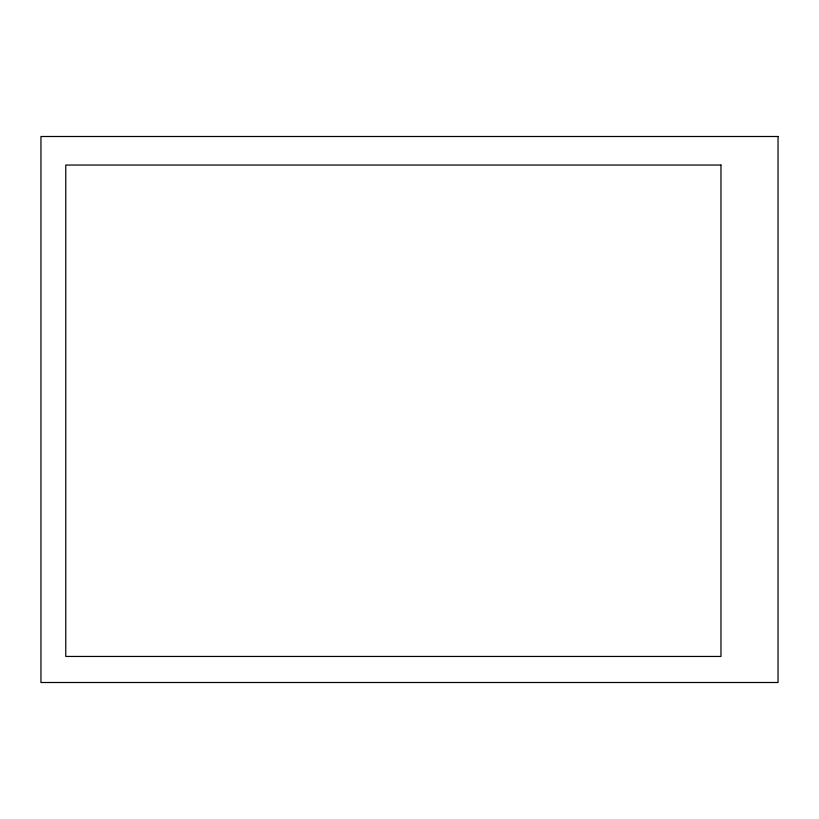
<?xml version="1.0" encoding="UTF-8"?>
<svg xmlns="http://www.w3.org/2000/svg" width="819" height="819" viewBox="0 0 819 819"><rect width="100%" height="100%" fill="white"/><g stroke="black" fill="none" stroke-linecap="round" stroke-linejoin="round"><path stroke-width="1.23" d="M778.05 136.497L40.95 136.497L40.95 682.503L778.05 682.503L778.05 136.497M720.966 165.049L65.766 165.049L65.766 656.449L720.966 656.449L720.966 165.049"/></g></svg>
